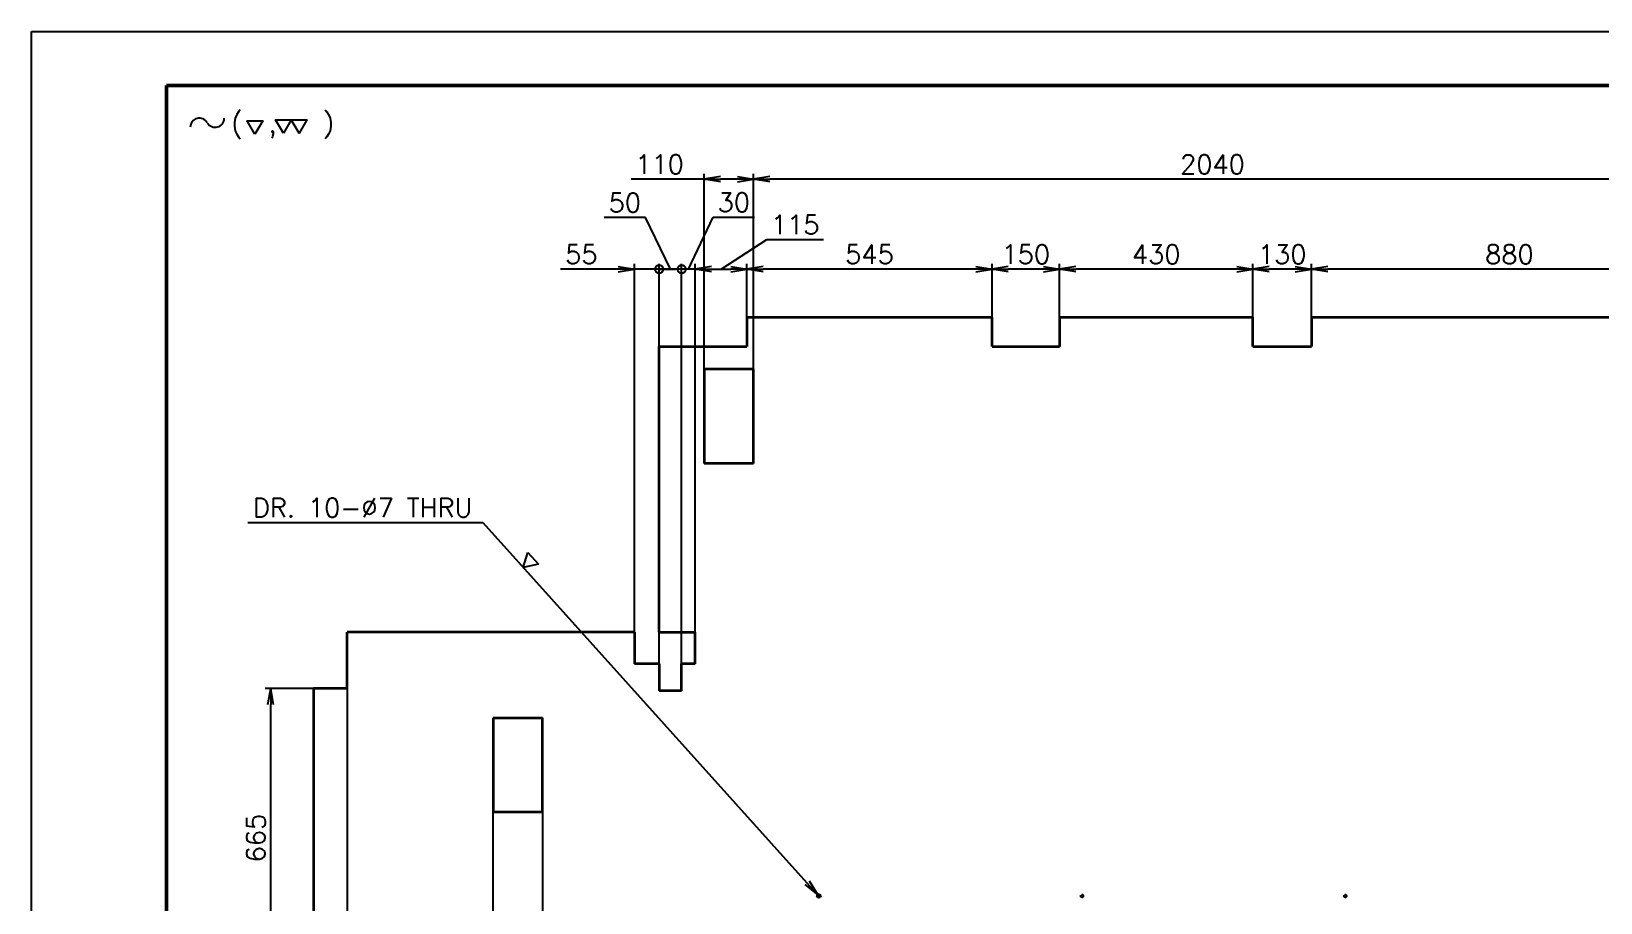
# Model space of a CAD drawing. Header units: millimetres. Extents: x -73083 to 81340, y -6859 to 6812.
# Drawn here: x -39061 to -35573, y -3747 to -1810 of the extents above; entities that cross this region are included whole.
import ezdxf

# ---------------------------------------------------------------- set-up
doc = ezdxf.new("R2010")
doc.units = ezdxf.units.MM
for name, pattern in [('AM_ISO02W050', [7.5, 6, -1.5]), ('AM_ISO08W050', [18, 12, -1.5, 3, -1.5]), ('DASHDOT', [18.5, 12, -3, 0.5, -3]), ('DASHED', [15, 12, -3])]:
    doc.linetypes.add(name, pattern=pattern)
doc.layers.add('A3', color=7, linetype='Continuous', plot=False)
for name, color, linetype, lineweight in [('AM_7', 2, 'AM_ISO08W050', 25), ('AM_HID', 1, 'AM_ISO02W050', 25), ('AM_VIS', 7, 'Continuous', 50)]:
    doc.layers.add(name, color=color, linetype=linetype, lineweight=lineweight)
doc.layers.add('title_frame', color=7, linetype='Continuous')
doc.layers.add('word_dim', color=253, linetype='Continuous')
doc.styles.get("Standard").update_dxf_attribs({"font": 'romans.shx', "bigfont": 'bigfont.shx'})
doc.dimstyles.new('STANDARD1-12', dxfattribs={"dimscale": 12, "dimtxt": 3.5, "dimasz": 3, "dimexe": 1, "dimexo": 0, "dimgap": 1, "dimtad": 3, "dimdec": 1, "dimdsep": 46, "dimtxsty": 'Standard', "dimblk1": 'OPEN', "dimblk2": 'OPEN', "dimsah": 1, "dimcen": 0, "dimclrd": 256, "dimclre": 256, "dimclrt": 3, "dimadec": 0, "dimazin": 0, "dimtfac": 1, "dimtdec": 1, "dimtmove": 0, "dimatfit": 3, "dimldrblk": 'OPEN', "dimfxl": 0, "dimtolj": 1, "dimtzin": 0, "dimarcsym": 0})

# ---------------------------------------------------------------- blocks, each defined once
blk = doc.blocks.new('shiage0')
at = {"layer": 'word_dim', "color": 3, "linetype": 'Continuous'}
for centre, start, end in [((1.69, 0), 30, 180), ((4.61, 1.69), 210, 0)]:
    blk.add_arc(centre, 1.69, start, end, dxfattribs=at)
blk = doc.blocks.new('11')
at = {"layer": 'title_frame', "color": 3, "linetype": 'Continuous'}
for points in [[(15.1, 3.38), (13.66, 5.88), (16.55, 5.88)], [(20.38, 3.57), (18.93, 6.07), (24.71, 6.07), (23.27, 3.57), (21.82, 6.07)]]:
    blk.add_lwpolyline(points, close=True, dxfattribs=at)
blk.add_blockref('shiage0', (3.13, 4.67), dxfattribs=at)
blk.add_text('(  ,   )', height=3.5, dxfattribs=at).set_placement((10.71, 3.7))
blk = doc.blocks.new('_Open')
at = {"color": 0, "lineweight": -2}
for p, q in [((-1, 0.167), (0, 0)), ((-1, -0.167), (0, 0)), ((0, 0), (-1, 0))]:
    blk.add_line(p, q, dxfattribs=at)
blk = doc.blocks.new('*D897')
at = {"layer": 'DEFPOINTS', "color": 0, "linetype": 'Continuous', "ltscale": 2}
for p in [(-38359.4, -3270.6), (-34437.4, -5105.6), (-34437.4, -5683)]:
    blk.add_point(p, dxfattribs=at)
at = {"layer": 'word_dim', "linetype": 'Continuous', "lineweight": -2, "ltscale": 2}
for p, q in [((-38359.4, -3270.6), (-38359.4, -5695)), ((-34437.4, -5105.6), (-34437.4, -5695)), ((-38323.4, -5683), (-34473.4, -5683))]:
    blk.add_line(p, q, dxfattribs=at)
at = {"layer": 'word_dim', "linetype": 'Continuous', "lineweight": -2, "ltscale": 2, "xscale": 36, "yscale": 36, "zscale": 36, "rotation": 180}
blk.add_blockref('_Open', (-38359.4, -5683), dxfattribs=at)
at = {"layer": 'word_dim', "linetype": 'Continuous', "lineweight": -2, "ltscale": 2, "xscale": 36, "yscale": 36, "zscale": 36}
blk.add_blockref('_Open', (-34437.4, -5683), dxfattribs=at)
at = {"layer": 'word_dim', "color": 3, "linetype": 'Continuous', "ltscale": 2, "insert": (-36398.4, -5650), "char_height": 42, "attachment_point": 5}
blk.add_mtext('\\A1;3922', dxfattribs=at)
blk = doc.blocks.new('*D902')
at = {"layer": 'DEFPOINTS', "color": 0, "linetype": 'Continuous', "ltscale": 2}
for p in [(-38529.4, -3270.6), (-38434.4, -3270.6), (-38434.4, -3935.6)]:
    blk.add_point(p, dxfattribs=at)
at = {"layer": 'word_dim', "linetype": 'Continuous', "lineweight": -2, "ltscale": 2}
for p, q in [((-38434.4, -3270.6), (-38541.4, -3270.6)), ((-38529.4, -3899.6), (-38529.4, -3306.6)), ((-38434.4, -3935.6), (-38541.4, -3935.6))]:
    blk.add_line(p, q, dxfattribs=at)
at = {"layer": 'word_dim', "linetype": 'Continuous', "lineweight": -2, "ltscale": 2, "xscale": 36, "yscale": 36, "zscale": 36}
for p, rotation in [((-38529.4, -3270.6), 90), ((-38529.4, -3935.6), 270)]:
    blk.add_blockref('_Open', p, dxfattribs=dict(at, rotation=rotation))
at = {"layer": 'word_dim', "color": 3, "linetype": 'Continuous', "ltscale": 2, "insert": (-38562.4, -3603.1), "char_height": 42, "attachment_point": 5, "rotation": 90}
blk.add_mtext('\\A1;665', dxfattribs=at)
blk = doc.blocks.new('*D921')
at = {"layer": 'DEFPOINTS', "color": 0, "linetype": 'Continuous', "ltscale": 2}
for p in [(-36215.9, -2338.8), (-36215.9, -2445.6), (-35335.9, -2445.6)]:
    blk.add_point(p, dxfattribs=at)
at = {"layer": 'word_dim', "linetype": 'Continuous', "lineweight": -2, "ltscale": 2}
for p, q in [((-36215.9, -2445.6), (-36215.9, -2326.8)), ((-35335.9, -2445.6), (-35335.9, -2326.8)), ((-35371.9, -2338.8), (-36179.9, -2338.8))]:
    blk.add_line(p, q, dxfattribs=at)
at = {"layer": 'word_dim', "linetype": 'Continuous', "lineweight": -2, "ltscale": 2, "xscale": 36, "yscale": 36, "zscale": 36, "rotation": 180}
blk.add_blockref('_Open', (-36215.9, -2338.8), dxfattribs=at)
at = {"layer": 'word_dim', "linetype": 'Continuous', "lineweight": -2, "ltscale": 2, "xscale": 36, "yscale": 36, "zscale": 36}
blk.add_blockref('_Open', (-35335.9, -2338.8), dxfattribs=at)
at = {"layer": 'word_dim', "color": 3, "linetype": 'Continuous', "ltscale": 2, "insert": (-35775.9, -2305.8), "char_height": 42, "attachment_point": 5}
blk.add_mtext('\\A1;880', dxfattribs=at)
blk = doc.blocks.new('*D922')
at = {"layer": 'DEFPOINTS', "color": 0, "linetype": 'Continuous', "ltscale": 2}
for p in [(-36345.9, -2338.8), (-36345.9, -2445.6), (-36215.9, -2445.6)]:
    blk.add_point(p, dxfattribs=at)
at = {"layer": 'word_dim', "linetype": 'Continuous', "lineweight": -2, "ltscale": 2}
for p, q in [((-36345.9, -2445.6), (-36345.9, -2326.8)), ((-36215.9, -2445.6), (-36215.9, -2326.8)), ((-36251.9, -2338.8), (-36309.9, -2338.8))]:
    blk.add_line(p, q, dxfattribs=at)
at = {"layer": 'word_dim', "linetype": 'Continuous', "lineweight": -2, "ltscale": 2, "xscale": 36, "yscale": 36, "zscale": 36, "rotation": 180}
blk.add_blockref('_Open', (-36345.9, -2338.8), dxfattribs=at)
at = {"layer": 'word_dim', "linetype": 'Continuous', "lineweight": -2, "ltscale": 2, "xscale": 36, "yscale": 36, "zscale": 36}
blk.add_blockref('_Open', (-36215.9, -2338.8), dxfattribs=at)
at = {"layer": 'word_dim', "color": 3, "linetype": 'Continuous', "ltscale": 2, "insert": (-36280.9, -2305.8), "char_height": 42, "attachment_point": 5}
blk.add_mtext('\\A1;130', dxfattribs=at)
blk = doc.blocks.new('*D923')
at = {"layer": 'DEFPOINTS', "color": 0, "linetype": 'Continuous', "ltscale": 2}
for p in [(-36775.9, -2338.8), (-36775.9, -2445.6), (-36345.9, -2445.6)]:
    blk.add_point(p, dxfattribs=at)
at = {"layer": 'word_dim', "linetype": 'Continuous', "lineweight": -2, "ltscale": 2}
for p, q in [((-36775.9, -2445.6), (-36775.9, -2326.8)), ((-36345.9, -2445.6), (-36345.9, -2326.8)), ((-36381.9, -2338.8), (-36739.9, -2338.8))]:
    blk.add_line(p, q, dxfattribs=at)
at = {"layer": 'word_dim', "linetype": 'Continuous', "lineweight": -2, "ltscale": 2, "xscale": 36, "yscale": 36, "zscale": 36, "rotation": 180}
blk.add_blockref('_Open', (-36775.9, -2338.8), dxfattribs=at)
at = {"layer": 'word_dim', "linetype": 'Continuous', "lineweight": -2, "ltscale": 2, "xscale": 36, "yscale": 36, "zscale": 36}
blk.add_blockref('_Open', (-36345.9, -2338.8), dxfattribs=at)
at = {"layer": 'word_dim', "color": 3, "linetype": 'Continuous', "ltscale": 2, "insert": (-36560.9, -2305.8), "char_height": 42, "attachment_point": 5}
blk.add_mtext('\\A1;430', dxfattribs=at)
blk = doc.blocks.new('*D924')
at = {"layer": 'DEFPOINTS', "color": 0, "linetype": 'Continuous', "ltscale": 2}
for p in [(-36925.9, -2338.8), (-36925.9, -2445.6), (-36775.9, -2445.6)]:
    blk.add_point(p, dxfattribs=at)
at = {"layer": 'word_dim', "linetype": 'Continuous', "lineweight": -2, "ltscale": 2}
for p, q in [((-36925.9, -2445.6), (-36925.9, -2326.8)), ((-36775.9, -2445.6), (-36775.9, -2326.8)), ((-36811.9, -2338.8), (-36889.9, -2338.8))]:
    blk.add_line(p, q, dxfattribs=at)
at = {"layer": 'word_dim', "linetype": 'Continuous', "lineweight": -2, "ltscale": 2, "xscale": 36, "yscale": 36, "zscale": 36, "rotation": 180}
blk.add_blockref('_Open', (-36925.9, -2338.8), dxfattribs=at)
at = {"layer": 'word_dim', "linetype": 'Continuous', "lineweight": -2, "ltscale": 2, "xscale": 36, "yscale": 36, "zscale": 36}
blk.add_blockref('_Open', (-36775.9, -2338.8), dxfattribs=at)
at = {"layer": 'word_dim', "color": 3, "linetype": 'Continuous', "ltscale": 2, "insert": (-36850.9, -2305.8), "char_height": 42, "attachment_point": 5}
blk.add_mtext('\\A1;150', dxfattribs=at)
blk = doc.blocks.new('*D925')
at = {"layer": 'DEFPOINTS', "color": 0, "linetype": 'Continuous', "ltscale": 2}
for p in [(-37470.9, -2338.8), (-37470.9, -2445.6), (-36925.9, -2445.6)]:
    blk.add_point(p, dxfattribs=at)
at = {"layer": 'word_dim', "linetype": 'Continuous', "lineweight": -2, "ltscale": 2}
for p, q in [((-37470.9, -2445.6), (-37470.9, -2326.8)), ((-36925.9, -2445.6), (-36925.9, -2326.8)), ((-36961.9, -2338.8), (-37434.9, -2338.8))]:
    blk.add_line(p, q, dxfattribs=at)
at = {"layer": 'word_dim', "linetype": 'Continuous', "lineweight": -2, "ltscale": 2, "xscale": 36, "yscale": 36, "zscale": 36, "rotation": 180}
blk.add_blockref('_Open', (-37470.9, -2338.8), dxfattribs=at)
at = {"layer": 'word_dim', "linetype": 'Continuous', "lineweight": -2, "ltscale": 2, "xscale": 36, "yscale": 36, "zscale": 36}
blk.add_blockref('_Open', (-36925.9, -2338.8), dxfattribs=at)
at = {"layer": 'word_dim', "color": 3, "linetype": 'Continuous', "ltscale": 2, "insert": (-37198.4, -2305.8), "char_height": 42, "attachment_point": 5}
blk.add_mtext('\\A1;545', dxfattribs=at)
blk = doc.blocks.new('*D927')
at = {"layer": 'DEFPOINTS', "color": 0, "linetype": 'Continuous', "ltscale": 2}
for p in [(-37470.9, -2338.8), (-37470.9, -2445.6), (-37585.9, -3145.6)]:
    blk.add_point(p, dxfattribs=at)
at = {"layer": 'word_dim', "linetype": 'Continuous', "lineweight": -2, "ltscale": 2}
for p, q in [((-37528.4, -2338.8), (-37426.5, -2272.9)), ((-37426.5, -2272.9), (-37300.5, -2272.9)), ((-37585.9, -3145.6), (-37585.9, -2326.8)), ((-37470.9, -2445.6), (-37470.9, -2326.8)), ((-37549.9, -2338.8), (-37506.9, -2338.8))]:
    blk.add_line(p, q, dxfattribs=at)
at = {"layer": 'word_dim', "linetype": 'Continuous', "lineweight": -2, "ltscale": 2, "xscale": 36, "yscale": 36, "zscale": 36, "rotation": 180}
blk.add_blockref('_Open', (-37585.9, -2338.8), dxfattribs=at)
at = {"layer": 'word_dim', "linetype": 'Continuous', "lineweight": -2, "ltscale": 2, "xscale": 36, "yscale": 36, "zscale": 36}
blk.add_blockref('_Open', (-37470.9, -2338.8), dxfattribs=at)
at = {"layer": 'word_dim', "color": 3, "linetype": 'Continuous', "ltscale": 2, "insert": (-37363.5, -2239.9), "char_height": 42, "attachment_point": 5}
blk.add_mtext('\\A1;115', dxfattribs=at)
blk = doc.blocks.new('_DotSmall')
at = {"color": 0, "linetype": 'ByBlock', "const_width": 0.5}
blk.add_lwpolyline([(-0.0625, 0, 1), (0.0625, 0, 1)], format="xyb", close=True, dxfattribs=at)
blk = doc.blocks.new('*D928')
at = {"layer": 'DEFPOINTS', "color": 0, "linetype": 'Continuous', "ltscale": 2}
for p in [(-37615.9, -2338.8), (-37615.9, -3215.6), (-37585.9, -3215.6)]:
    blk.add_point(p, dxfattribs=at)
at = {"layer": 'word_dim', "linetype": 'Continuous', "lineweight": -2, "ltscale": 2}
for p, q in [((-37600.9, -2338.8), (-37545.9, -2223.3)), ((-37545.9, -2223.3), (-37453.9, -2223.3)), ((-37615.9, -3215.6), (-37615.9, -2326.8)), ((-37585.9, -3215.6), (-37585.9, -2326.8)), ((-37615.9, -2338.8), (-37651.9, -2338.8)), ((-37585.9, -2338.8), (-37615.9, -2338.8)), ((-37585.9, -2338.8), (-37615.9, -2338.8)), ((-37549.9, -2338.8), (-37513.9, -2338.8))]:
    blk.add_line(p, q, dxfattribs=at)
at = {"layer": 'word_dim', "linetype": 'Continuous', "lineweight": -2, "ltscale": 2, "xscale": 36, "yscale": 36, "zscale": 36}
blk.add_blockref('_DotSmall', (-37615.9, -2338.8), dxfattribs=at)
at = {"layer": 'word_dim', "linetype": 'Continuous', "lineweight": -2, "ltscale": 2, "xscale": 36, "yscale": 36, "zscale": 36, "rotation": 180}
blk.add_blockref('_Open', (-37585.9, -2338.8), dxfattribs=at)
at = {"layer": 'word_dim', "color": 3, "linetype": 'Continuous', "ltscale": 2, "insert": (-37499.9, -2190.3), "char_height": 42, "attachment_point": 5}
blk.add_mtext('\\A1;30', dxfattribs=at)
blk = doc.blocks.new('*D929')
at = {"layer": 'DEFPOINTS', "color": 0, "linetype": 'Continuous', "ltscale": 2}
for p in [(-37665.9, -2338.8), (-37665.9, -3215.6), (-37615.9, -3275.6)]:
    blk.add_point(p, dxfattribs=at)
at = {"layer": 'word_dim', "linetype": 'Continuous', "lineweight": -2, "ltscale": 2}
for p, q in [((-37696.2, -2223.8), (-37788.2, -2223.8)), ((-37640.9, -2338.8), (-37696.2, -2223.8)), ((-37665.9, -3215.6), (-37665.9, -2326.8)), ((-37615.9, -3275.6), (-37615.9, -2326.8)), ((-37615.9, -2338.8), (-37665.9, -2338.8))]:
    blk.add_line(p, q, dxfattribs=at)
at = {"layer": 'word_dim', "linetype": 'Continuous', "lineweight": -2, "ltscale": 2, "xscale": 36, "yscale": 36, "zscale": 36, "rotation": 180}
blk.add_blockref('_DotSmall', (-37665.9, -2338.8), dxfattribs=at)
at = {"layer": 'word_dim', "linetype": 'Continuous', "lineweight": -2, "ltscale": 2, "xscale": 36, "yscale": 36, "zscale": 36}
blk.add_blockref('_DotSmall', (-37615.9, -2338.8), dxfattribs=at)
at = {"layer": 'word_dim', "color": 3, "linetype": 'Continuous', "ltscale": 2, "insert": (-37742.2, -2190.8), "char_height": 42, "attachment_point": 5}
blk.add_mtext('\\A1;50', dxfattribs=at)
blk = doc.blocks.new('*D930')
at = {"layer": 'DEFPOINTS', "color": 0, "linetype": 'Continuous', "ltscale": 2}
for p in [(-37720.9, -2338.8), (-37720.9, -3145.6), (-37665.9, -3215.6)]:
    blk.add_point(p, dxfattribs=at)
at = {"layer": 'word_dim', "linetype": 'Continuous', "lineweight": -2, "ltscale": 2}
for p, q in [((-37720.9, -3145.6), (-37720.9, -2326.8)), ((-37665.9, -3215.6), (-37665.9, -2326.8)), ((-37756.9, -2338.8), (-37884.9, -2338.8)), ((-37665.9, -2338.8), (-37720.9, -2338.8)), ((-37665.9, -2338.8), (-37629.9, -2338.8))]:
    blk.add_line(p, q, dxfattribs=at)
at = {"layer": 'word_dim', "linetype": 'Continuous', "lineweight": -2, "ltscale": 2, "xscale": 36, "yscale": 36, "zscale": 36}
blk.add_blockref('_Open', (-37720.9, -2338.8), dxfattribs=at)
at = {"layer": 'word_dim', "linetype": 'Continuous', "lineweight": -2, "ltscale": 2, "xscale": 36, "yscale": 36, "zscale": 36, "rotation": 180}
blk.add_blockref('_DotSmall', (-37665.9, -2338.8), dxfattribs=at)
at = {"layer": 'word_dim', "color": 3, "linetype": 'Continuous', "ltscale": 2, "insert": (-37838.9, -2305.8), "char_height": 42, "attachment_point": 5}
blk.add_mtext('\\A1;55', dxfattribs=at)
blk = doc.blocks.new('*D940')
at = {"layer": 'DEFPOINTS', "color": 0, "linetype": 'Continuous', "ltscale": 2}
for p in [(-37924.9, -3545.6), (-34935.9, -3545.6), (-37924.9, -5599.6)]:
    blk.add_point(p, dxfattribs=at)
at = {"layer": 'word_dim', "linetype": 'Continuous', "lineweight": -2, "ltscale": 2}
for p, q in [((-37924.9, -3545.6), (-37924.9, -5611.6)), ((-34935.9, -3545.6), (-34935.9, -5611.6)), ((-34971.9, -5599.6), (-37888.9, -5599.6))]:
    blk.add_line(p, q, dxfattribs=at)
at = {"layer": 'word_dim', "linetype": 'Continuous', "lineweight": -2, "ltscale": 2, "xscale": 36, "yscale": 36, "zscale": 36, "rotation": 180}
blk.add_blockref('_Open', (-37924.9, -5599.6), dxfattribs=at)
at = {"layer": 'word_dim', "linetype": 'Continuous', "lineweight": -2, "ltscale": 2, "xscale": 36, "yscale": 36, "zscale": 36}
blk.add_blockref('_Open', (-34935.9, -5599.6), dxfattribs=at)
at = {"layer": 'word_dim', "color": 3, "linetype": 'Continuous', "ltscale": 2, "insert": (-36430.4, -5566.6), "char_height": 42, "attachment_point": 5}
blk.add_mtext('\\A1;2989', dxfattribs=at)
blk = doc.blocks.new('*D941')
at = {"layer": 'DEFPOINTS', "color": 0, "linetype": 'Continuous', "ltscale": 2}
for p in [(-38035.9, -3545.6), (-37924.9, -3545.6), (-38035.9, -5599.6)]:
    blk.add_point(p, dxfattribs=at)
at = {"layer": 'word_dim', "linetype": 'Continuous', "lineweight": -2, "ltscale": 2}
for p, q in [((-38035.9, -3545.6), (-38035.9, -5611.6)), ((-37924.9, -3545.6), (-37924.9, -5611.6)), ((-38035.9, -5599.6), (-38185.9, -5599.6)), ((-37960.9, -5599.6), (-37999.9, -5599.6))]:
    blk.add_line(p, q, dxfattribs=at)
at = {"layer": 'word_dim', "linetype": 'Continuous', "lineweight": -2, "ltscale": 2, "xscale": 36, "yscale": 36, "zscale": 36, "rotation": 180}
blk.add_blockref('_Open', (-38035.9, -5599.6), dxfattribs=at)
at = {"layer": 'word_dim', "linetype": 'Continuous', "lineweight": -2, "ltscale": 2, "xscale": 36, "yscale": 36, "zscale": 36}
blk.add_blockref('_Open', (-37924.9, -5599.6), dxfattribs=at)
at = {"layer": 'word_dim', "color": 3, "linetype": 'Continuous', "ltscale": 2, "insert": (-38128.9, -5566.6), "char_height": 42, "attachment_point": 5}
blk.add_mtext('\\A1;111', dxfattribs=at)
blk = doc.blocks.new('*D1113')
at = {"layer": 'DEFPOINTS', "color": 0, "linetype": 'Continuous', "ltscale": 2}
for p in [(-37455.9, -2138.5), (-37455.9, -2560.6), (-35415.9, -2560.6)]:
    blk.add_point(p, dxfattribs=at)
at = {"layer": 'word_dim', "lineweight": -2, "ltscale": 2}
for p, q in [((-37455.9, -2560.6), (-37455.9, -2126.5)), ((-35415.9, -2560.6), (-35415.9, -2126.5)), ((-35451.9, -2138.5), (-37419.9, -2138.5))]:
    blk.add_line(p, q, dxfattribs=at)
at = {"layer": 'word_dim', "linetype": 'Continuous', "lineweight": -2, "ltscale": 2, "xscale": 36, "yscale": 36, "zscale": 36, "rotation": 180}
blk.add_blockref('_Open', (-37455.9, -2138.5), dxfattribs=at)
at = {"layer": 'word_dim', "linetype": 'Continuous', "lineweight": -2, "ltscale": 2, "xscale": 36, "yscale": 36, "zscale": 36}
blk.add_blockref('_Open', (-35415.9, -2138.5), dxfattribs=at)
at = {"layer": 'word_dim', "color": 3, "linetype": 'Continuous', "ltscale": 2, "insert": (-36435.9, -2105.5), "char_height": 42, "attachment_point": 5}
blk.add_mtext('\\A1;2040', dxfattribs=at)
blk = doc.blocks.new('*D1114')
at = {"layer": 'DEFPOINTS', "color": 0, "linetype": 'Continuous', "ltscale": 2}
for p in [(-37565.9, -2138.5), (-37565.9, -2560.6), (-37455.9, -2560.6)]:
    blk.add_point(p, dxfattribs=at)
at = {"layer": 'word_dim', "lineweight": -2, "ltscale": 2}
for p, q in [((-37565.9, -2560.6), (-37565.9, -2126.5)), ((-37455.9, -2560.6), (-37455.9, -2126.5)), ((-37565.9, -2138.5), (-37727.9, -2138.5)), ((-37491.9, -2138.5), (-37529.9, -2138.5))]:
    blk.add_line(p, q, dxfattribs=at)
at = {"layer": 'word_dim', "linetype": 'Continuous', "lineweight": -2, "ltscale": 2, "xscale": 36, "yscale": 36, "zscale": 36, "rotation": 180}
blk.add_blockref('_Open', (-37565.9, -2138.5), dxfattribs=at)
at = {"layer": 'word_dim', "linetype": 'Continuous', "lineweight": -2, "ltscale": 2, "xscale": 36, "yscale": 36, "zscale": 36}
blk.add_blockref('_Open', (-37455.9, -2138.5), dxfattribs=at)
at = {"layer": 'word_dim', "color": 3, "linetype": 'Continuous', "ltscale": 2, "insert": (-37664.9, -2105.5), "char_height": 42, "attachment_point": 5}
blk.add_mtext('\\A1;110', dxfattribs=at)
blk = doc.blocks.new('*D2428')
at = {"layer": 'DEFPOINTS', "color": 0, "linetype": 'Continuous', "ltscale": 2}
for p in [(-37313.2, -3729.3), (-37308.6, -3734.5)]:
    blk.add_point(p, dxfattribs=at)
at = {"layer": 'word_dim', "linetype": 'Continuous', "lineweight": -2, "ltscale": 2}
for p, q in [((-38580.3, -2902), (-38057.9, -2902)), ((-38057.9, -2902), (-37337.3, -3702.5))]:
    blk.add_line(p, q, dxfattribs=at)
at = {"layer": 'word_dim', "linetype": 'Continuous', "lineweight": -2, "ltscale": 2, "xscale": 36, "yscale": 36, "zscale": 36, "rotation": 311.9912153094887}
blk.add_blockref('_Open', (-37313.2, -3729.3), dxfattribs=at)
at = {"layer": 'word_dim', "color": 3, "linetype": 'Continuous', "ltscale": 2, "insert": (-38325.1, -2869), "char_height": 42, "attachment_point": 5}
blk.add_mtext('\\A1;DR. {\\Fromans,bigfont|c134;10}-∅7 THRU', dxfattribs=at)
blk = doc.blocks.new('shiage1')
at = {"layer": 'word_dim', "color": 3, "linetype": 'Continuous'}
for p, q in [((0, 0), (-1.44, 2.5)), ((-1.44, 2.5), (1.44, 2.5)), ((1.44, 2.5), (0, 0))]:
    blk.add_line(p, q, dxfattribs=at)

msp = doc.modelspace()

# ---------------------------------------------------------------- linework, layer by layer
at = {"layer": 'A3', "linetype": 'Continuous'}
msp.add_lwpolyline([(-39061.36138, -1810.23226), (-31933.36138, -1810.23226), (-31933.36138, -6850.23226), (-39061.36138, -6850.23226)], close=True, dxfattribs=at)
at = {"layer": 'AM_7', "linetype": 'DASHDOT', "lineweight": 13, "ltscale": 0.227502}
for p, q in [((-37306.34818, -3731.88347), (-37315.44828, -3731.88347)), ((-36721.34818, -3731.88347), (-36730.44828, -3731.88347))]:
    msp.add_line(p, q, dxfattribs=at)
at = {"layer": 'AM_7', "linetype": 'DASHDOT', "lineweight": 13, "ltscale": 0.227496}
for p, q in [((-37310.89823, -3727.33366), (-37310.89823, -3736.43352)), ((-36725.89823, -3727.33366), (-36725.89823, -3736.43352)), ((-36140.89823, -3727.33366), (-36140.89823, -3736.43352))]:
    msp.add_line(p, q, dxfattribs=at)
at = {"layer": 'AM_7', "linetype": 'DASHDOT', "lineweight": 13, "ltscale": 0.227499}
msp.add_line((-36136.3483, -3731.88347), (-36145.44828, -3731.88347), dxfattribs=at)
at = {"layer": 'AM_HID', "linetype": 'DASHED', "lineweight": 13}
for centre in [(-36725.89823, -3731.88347), (-36140.89823, -3731.88347)]:
    msp.add_circle(centre, 3.5, dxfattribs=at)
at = {"layer": 'AM_VIS', "linetype": 'Continuous'}
for q in [(-38761.36138, -6730.23226), (-32053.36138, -1930.23226)]:
    msp.add_line((-38761.36138, -1930.23226), q, dxfattribs=at)
at = {"layer": 'AM_VIS', "lineweight": 35}
for p, q in [((-37470.89896, -2445.60283), (-37470.89896, -2510.60283)), ((-37470.89896, -2445.60283), (-36925.89896, -2445.60283)), ((-36925.89896, -2510.60283), (-36925.89896, -2445.60283)), ((-36775.89896, -2445.60283), (-36775.89896, -2510.60283)), ((-36775.89896, -2445.60283), (-36345.89835, -2445.60283)), ((-36345.89835, -2510.60283), (-36345.89835, -2445.60283)), ((-36215.89835, -2445.60283), (-36215.89835, -2510.60283)), ((-36215.89835, -2445.60283), (-35335.89847, -2445.60283)), ((-37665.89896, -2510.60283), (-37470.89896, -2510.60283)), ((-37665.89896, -3145.60222), (-37665.89896, -2510.60283)), ((-36925.89896, -2510.60283), (-36775.89896, -2510.60283)), ((-36345.89835, -2510.60283), (-36215.89835, -2510.60283)), ((-37565.89896, -2560.60283), (-37565.89896, -2770.60283)), ((-37565.89896, -2560.60283), (-37455.89896, -2560.60283)), ((-37455.89896, -2770.60283), (-37455.89896, -2560.60283)), ((-37455.89896, -2770.60283), (-37565.89896, -2770.60283)), ((-38359.39774, -3215.59929), (-38359.39798, -3145.60222)), ((-37720.89872, -3145.60222), (-38359.39798, -3145.60222)), ((-37720.89872, -3145.60222), (-37720.89872, -3215.60222)), ((-37665.89896, -3145.60222), (-37585.89872, -3145.60222)), ((-37585.89872, -3215.60222), (-37585.89872, -3145.60222)), ((-38359.3975, -3270.60222), (-38359.39774, -3215.59929)), ((-37665.90653, -3215.60222), (-37720.89872, -3215.60222)), ((-37665.90653, -3215.60222), (-37665.90629, -3275.60222)), ((-37585.89872, -3215.60222), (-37615.90653, -3215.60222)), ((-37615.90629, -3275.60222), (-37615.90653, -3215.60222)), ((-38359.3975, -3270.60222), (-38434.39872, -3270.60222)), ((-38434.39872, -3270.60222), (-38434.39872, -3935.60222)), ((-37615.90629, -3275.60222), (-37665.90629, -3275.60222)), ((-38034.89725, -3335.61711), (-37924.89725, -3335.61662)), ((-38034.89725, -3335.61711), (-38034.89628, -3545.61662)), ((-37924.89725, -3545.61662), (-37924.89725, -3335.61662)), ((-37924.89725, -3545.61662), (-38034.89628, -3545.61662))]:
    msp.add_line(p, q, dxfattribs=at)
msp.add_circle((-37310.89823, -3731.88347), 3.5, dxfattribs=at)

# ---------------------------------------------------------------- block references
at = {"layer": 'word_dim', "color": 3, "linetype": 'Continuous', "ltscale": 5, "xscale": 12, "yscale": 12, "zscale": 12}
msp.add_blockref('11', (-38745.70602, -2079.34548), dxfattribs=at)
at = {"layer": 'word_dim', "color": 3, "linetype": 'Continuous', "ltscale": 2, "xscale": 11.99999999999905, "yscale": 12, "zscale": 12, "rotation": 311.9912153094889}
msp.add_blockref('shiage1', (-37968.32272, -3001.51443), dxfattribs=at)

# ---------------------------------------------------------------- dimensions: what is measured, and where the dimension line sits
at = {"layer": 'word_dim', "linetype": 'Continuous', "ltscale": 2}
for base, p1, p2, override, picture, middle in [((-37565.89896, -2138.50272), (-37455.89896, -2560.60283), (-37565.89896, -2560.60283), {"dimarcsym": 1}, '*D1114', (-37664.89896, -2105.50272)), ((-37455.89896, -2138.50272), (-35415.89847, -2560.60283), (-37455.89896, -2560.60283), {"dimarcsym": 1}, '*D1113', (-36435.89872, -2105.50272)), ((-37720.90421, -2338.84536), (-37665.9119, -3215.61137), (-37720.90421, -3145.6115), {"dimblk1": 'DotSmall', "dimblk2": 'Open'}, '*D930', (-37838.90421, -2305.84536))]:
    dim = msp.add_linear_dim(base=base, p1=p1, p2=p2, dimstyle='STANDARD1-12', override=override, dxfattribs=at)
    dim.commit()
    dim.dimension.update_dxf_attribs({"geometry": picture, "text_midpoint": middle})
for base, p1, p2, override, picture, middle in [((-37665.9119, -2338.84536), (-37615.91153, -3275.61119), (-37665.9119, -3215.61137), {"dimblk1": 'DotSmall', "dimblk2": 'DotSmall', "dimtmove": 1}, '*D929', (-37708.23622, -2223.75993)), ((-37615.9119, -2338.84536), (-37585.90397, -3215.61113), (-37615.9119, -3215.61131), {"dimblk1": 'Open', "dimblk2": 'DotSmall', "dimtmove": 1}, '*D928', (-37533.90385, -2223.30134)), ((-37470.90641, -2338.84536), (-37585.90421, -3145.61113), (-37470.90641, -2445.61093), {"dimtmove": 1}, '*D927', (-37414.45858, -2272.88267))]:
    dim = msp.add_linear_dim(base=base, p1=p1, p2=p2, dimstyle='STANDARD1-12', override=override, dxfattribs=at)
    dim.commit()
    dim.dimension.update_dxf_attribs({"geometry": picture, "text_midpoint": middle, "dimtype": 160})
for base, p1, p2, picture, middle in [((-37470.90641, -2338.84536), (-36925.90641, -2445.60991), (-37470.90641, -2445.61093), '*D925', (-37198.40641, -2305.84536)), ((-36925.90641, -2338.84536), (-36775.90641, -2445.60954), (-36925.90641, -2445.60997), '*D924', (-36850.90641, -2305.84536)), ((-36775.90641, -2338.84536), (-36345.90586, -2445.60832), (-36775.90641, -2445.60913), '*D923', (-36560.90613, -2305.84536)), ((-36345.90586, -2338.84536), (-36215.90592, -2445.60882), (-36345.90586, -2445.60919), '*D922', (-36280.90589, -2305.84536)), ((-36215.90592, -2338.84536), (-35335.90592, -2445.60551), (-36215.90592, -2445.60882), '*D921', (-35775.90592, -2305.84536)), ((-38035.90482, -5599.64005), (-37924.90165, -3545.62657), (-38035.90482, -3545.62709), '*D941', (-38128.90482, -5566.64005)), ((-37924.90165, -5599.64005), (-34935.90482, -3545.61049), (-37924.90165, -3545.62657), '*D940', (-36430.40323, -5566.64005))]:
    dim = msp.add_linear_dim(base=base, p1=p1, p2=p2, dimstyle='STANDARD1-12', dxfattribs=at)
    dim.commit()
    dim.dimension.update_dxf_attribs({"geometry": picture, "text_midpoint": middle})
dim = msp.add_diameter_dim_2p(p1=(-37308.55667, -3734.48483), p2=(-37313.23979, -3729.2821), text='DR. {\\Fromans,bigfont|c134;10}-<> THRU', dimstyle='STANDARD1-12', override={"dimtoh": 1, "dimtofl": 0}, dxfattribs=at)
dim.commit()
dim.dimension.update_dxf_attribs({"geometry": '*D2428', "text_midpoint": (-38325.08861, -2902.01076), "dimtype": 163})
dim = msp.add_linear_dim(base=(-38529.41869, -3270.61351), p1=(-38434.40189, -3935.61357), p2=(-38434.40351, -3270.61351), angle=90, dimstyle='STANDARD1-12', dxfattribs=at)
dim.commit()
dim.dimension.update_dxf_attribs({"geometry": '*D902', "text_midpoint": (-38562.41869, -3603.11354)})
dim = msp.add_linear_dim(base=(-34437.39872, -5682.98948), p1=(-38359.40262, -3270.61333), p2=(-34437.39872, -5105.60295), dimstyle='STANDARD1-12', dxfattribs=at)
dim.commit()
dim.dimension.update_dxf_attribs({"geometry": '*D897', "text_midpoint": (-36398.40067, -5682.98948), "dimtype": 160})

doc.saveas('drawing.dxf')
